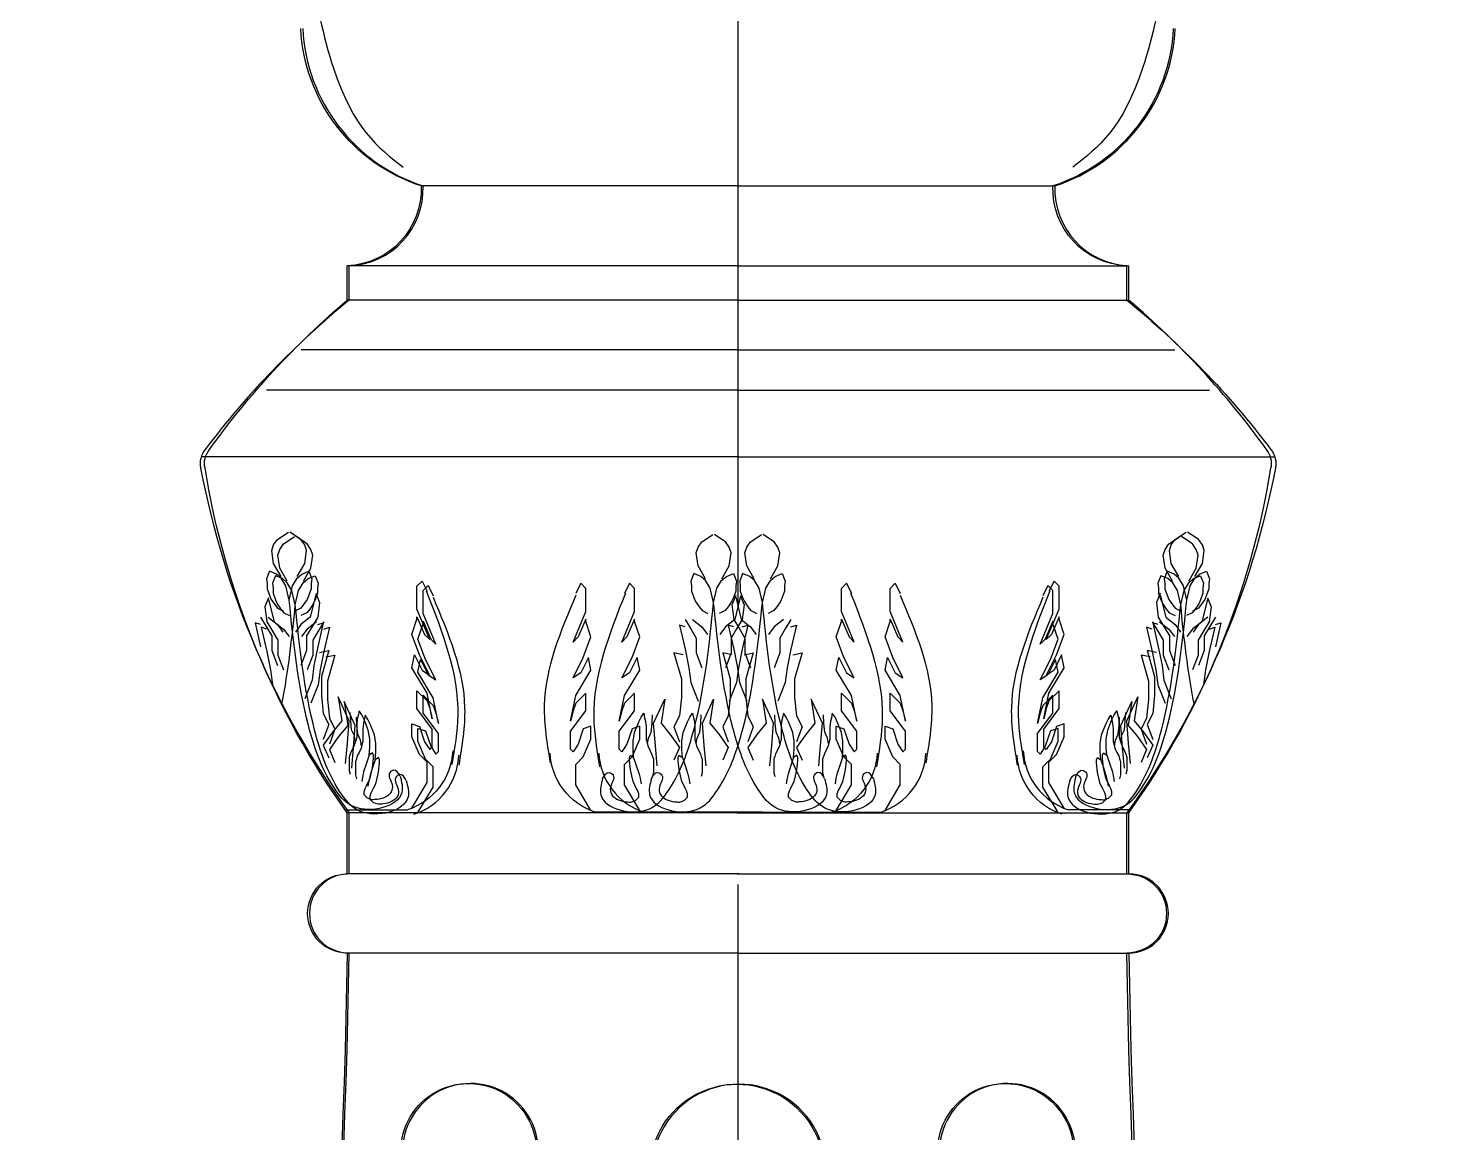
# Model space of a CAD drawing. Header units: metres. Extents: x 563124 to 573994, y 2062953 to 2068466.
# Drawn here: x 572622.43 to 572628.86, y 2065798.67 to 2065803.68 of the extents above; entities that cross this region are included whole.
import ezdxf

# ---------------------------------------------------------------- set-up
doc = ezdxf.new("R2010")
doc.units = ezdxf.units.M
doc.linetypes.add('CENTERX2', pattern=[101.6, 63.5, -12.7, 12.7, -12.7])
for name, color, linetype in [('duong', 4, 'CONTINUOUS'), ('HIEU', 7, 'CONTINUOUS'), ('MCN', 7, 'CONTINUOUS')]:
    doc.layers.add(name, color=color, linetype=linetype)
doc.layers.add('Kichthuoc', color=86, linetype='CONTINUOUS', lineweight=25)

# ---------------------------------------------------------------- blocks, each defined once
blk = doc.blocks.new('cd')
at = {"layer": 'duong', "color": 8}
for p, q in [((0.0012, 5.7932), (-0.3967, 5.7932)), ((0.0012, 5.7932), (0.3992, 5.7932)), ((0.0012, 5.7932), (0.3992, 5.7932)), ((-0.4899, 5.6493), (-0.4899, 5.6926)), ((0.0012, 5.6926), (-0.4899, 5.6926)), ((0.0012, 5.6926), (0.4923, 5.6926)), ((0.4923, 5.6493), (0.4923, 5.6926)), ((0.0012, 5.6493), (-0.4899, 5.6493)), ((0.0012, 5.6493), (0.4923, 5.6493)), ((0.0012, 5.5867), (-0.5477, 5.5867)), ((0.0012, 5.5867), (0.5502, 5.5867)), ((0.0012, 5.5359), (-0.5916, 5.5359)), ((0.0012, 5.5359), (0.594, 5.5359)), ((0.0012, 5.4517), (-0.6765, 5.4517)), ((0.0012, 5.4517), (0.671, 5.4517)), ((-0.5726, 5.342), (-0.5656, 5.3467)), ((-0.5656, 5.3467), (-0.5586, 5.3513)), ((-0.5498, 5.3467), (-0.5568, 5.3513)), ((-0.5428, 5.342), (-0.5498, 5.3467)), ((0.0158, 5.3448), (0.0228, 5.3494)), ((0.0228, 5.3494), (0.0298, 5.3541)), ((0.0386, 5.3494), (0.0316, 5.3541)), ((0.0456, 5.3448), (0.0386, 5.3494)), ((0.5459, 5.3407), (0.5506, 5.3477)), ((0.5506, 5.3477), (0.5576, 5.3524)), ((0.5576, 5.3524), (0.5646, 5.357)), ((0.5733, 5.3524), (0.5663, 5.357)), ((0.5803, 5.3477), (0.5733, 5.3524)), ((0.585, 5.3407), (0.5803, 5.3477)), ((-0.5796, 5.328), (-0.5773, 5.335)), ((-0.5773, 5.335), (-0.5726, 5.342)), ((-0.5381, 5.335), (-0.5428, 5.342)), ((-0.5358, 5.328), (-0.5381, 5.335)), ((0.0088, 5.3308), (0.0111, 5.3378)), ((0.0111, 5.3144), (0.0088, 5.3308)), ((0.0111, 5.3378), (0.0158, 5.3448)), ((0.0503, 5.3378), (0.0456, 5.3448)), ((0.0526, 5.3308), (0.0503, 5.3378)), ((0.0503, 5.3144), (0.0526, 5.3308)), ((0.5435, 5.3337), (0.5459, 5.3407)), ((0.5459, 5.3173), (0.5435, 5.3337)), ((0.5874, 5.3337), (0.585, 5.3407)), ((0.585, 5.3173), (0.5874, 5.3337)), ((-0.5773, 5.3117), (-0.5796, 5.328)), ((-0.5679, 5.2953), (-0.5773, 5.3117)), ((-0.5475, 5.2953), (-0.5381, 5.3117)), ((-0.5381, 5.3117), (-0.5358, 5.328)), ((0.0205, 5.2981), (0.0111, 5.3144)), ((0.0409, 5.2981), (0.0503, 5.3144)), ((0.5552, 5.301), (0.5459, 5.3173)), ((0.5757, 5.301), (0.585, 5.3173)), ((-0.5826, 5.302), (-0.5863, 5.2924)), ((-0.5863, 5.2924), (-0.5856, 5.2865)), ((-0.5738, 5.2983), (-0.5826, 5.302)), ((-0.5678, 5.293), (-0.5738, 5.2983)), ((-0.5619, 5.2834), (-0.5678, 5.293)), ((-0.5535, 5.2834), (-0.5476, 5.293)), ((-0.5476, 5.293), (-0.5417, 5.2983)), ((-0.5476, 5.293), (-0.5417, 5.2983)), ((-0.5417, 5.2983), (-0.5328, 5.302)), ((-0.5417, 5.2983), (-0.5328, 5.302)), ((-0.5328, 5.302), (-0.5291, 5.2924)), ((-0.5328, 5.302), (-0.5291, 5.2924)), ((-0.5291, 5.2924), (-0.5298, 5.2865)), ((-0.5291, 5.2924), (-0.5298, 5.2865)), ((-0.1367, 5.2924), (-0.1431, 5.2796)), ((-0.1302, 5.286), (-0.1367, 5.2924)), ((0.0058, 5.3048), (0.0021, 5.2952)), ((0.0021, 5.2952), (0.0028, 5.2893)), ((0.0147, 5.3011), (0.0058, 5.3048)), ((0.0206, 5.2958), (0.0147, 5.3011)), ((0.0265, 5.2862), (0.0206, 5.2958)), ((0.0349, 5.2862), (0.0408, 5.2958)), ((0.0408, 5.2958), (0.0468, 5.3011)), ((0.0408, 5.2958), (0.0468, 5.3011)), ((0.0468, 5.3011), (0.0556, 5.3048)), ((0.0468, 5.3011), (0.0556, 5.3048)), ((0.0556, 5.3048), (0.0593, 5.2952)), ((0.0556, 5.3048), (0.0593, 5.2952)), ((0.0593, 5.2952), (0.0586, 5.2893)), ((0.0593, 5.2952), (0.0586, 5.2893)), ((0.1917, 5.286), (0.1981, 5.2924)), ((0.1981, 5.2924), (0.2045, 5.2796)), ((0.3981, 5.2953), (0.3916, 5.2825)), ((0.4045, 5.2889), (0.3981, 5.2953)), ((0.5405, 5.3077), (0.5368, 5.2981)), ((0.5368, 5.2981), (0.5376, 5.2922)), ((0.5494, 5.304), (0.5405, 5.3077)), ((0.5553, 5.2987), (0.5494, 5.304)), ((0.5612, 5.2891), (0.5553, 5.2987)), ((0.5697, 5.2891), (0.5756, 5.2987)), ((0.5756, 5.2987), (0.5815, 5.304)), ((0.5756, 5.2987), (0.5815, 5.304)), ((0.5815, 5.304), (0.5904, 5.3077)), ((0.5815, 5.304), (0.5904, 5.3077)), ((0.5904, 5.3077), (0.5941, 5.2981)), ((0.5904, 5.3077), (0.5941, 5.2981)), ((0.5941, 5.2981), (0.5933, 5.2922)), ((0.5941, 5.2981), (0.5933, 5.2922)), ((-0.5856, 5.2865), (-0.5856, 5.2798)), ((-0.5856, 5.2798), (-0.5826, 5.2717)), ((-0.5577, 5.2653), (-0.5619, 5.2834)), ((-0.5577, 5.2653), (-0.5619, 5.2834)), ((-0.5577, 5.2653), (-0.5535, 5.2834)), ((-0.5577, 5.2653), (-0.5535, 5.2834)), ((-0.5298, 5.2798), (-0.5328, 5.2717)), ((-0.5298, 5.2865), (-0.5298, 5.2798)), ((-0.3968, 5.2832), (-0.3903, 5.2897)), ((-0.3968, 5.2543), (-0.3968, 5.2832)), ((-0.3903, 5.2897), (-0.3839, 5.2768)), ((-0.1302, 5.257), (-0.1302, 5.286)), ((-0.0029, 5.2771), (-0.0076, 5.2654)), ((-0.0029, 5.2748), (0.0041, 5.2467)), ((0.0028, 5.2893), (0.0028, 5.2826)), ((0.0028, 5.2826), (0.0058, 5.2745)), ((0.0058, 5.2745), (0.008, 5.2693)), ((0.0307, 5.2681), (0.0265, 5.2862)), ((0.0307, 5.2681), (0.0265, 5.2862)), ((0.0307, 5.2681), (0.0349, 5.2862)), ((0.0307, 5.2681), (0.0349, 5.2862)), ((0.0556, 5.2745), (0.0534, 5.2693)), ((0.0586, 5.2826), (0.0556, 5.2745)), ((0.0586, 5.2893), (0.0586, 5.2826)), ((0.1917, 5.257), (0.1917, 5.286)), ((0.4045, 5.26), (0.4045, 5.2889)), ((0.5319, 5.28), (0.5272, 5.2683)), ((0.5319, 5.2777), (0.5389, 5.2497)), ((0.5376, 5.2922), (0.5376, 5.2855)), ((0.5376, 5.2855), (0.5405, 5.2774)), ((0.5405, 5.2774), (0.5427, 5.2722)), ((0.5654, 5.271), (0.5612, 5.2891)), ((0.5654, 5.271), (0.5612, 5.2891)), ((0.5654, 5.271), (0.5697, 5.2891)), ((0.5654, 5.271), (0.5697, 5.2891)), ((0.5904, 5.2774), (0.5882, 5.2722)), ((0.5933, 5.2855), (0.5904, 5.2774)), ((0.5933, 5.2922), (0.5933, 5.2855)), ((-0.5913, 5.2743), (-0.596, 5.2626)), ((-0.596, 5.2626), (-0.5936, 5.244)), ((-0.5913, 5.272), (-0.5843, 5.244)), ((-0.5826, 5.2717), (-0.5804, 5.2665)), ((-0.5804, 5.2665), (-0.576, 5.2599)), ((-0.576, 5.2599), (-0.5723, 5.2554)), ((-0.5394, 5.2599), (-0.5431, 5.2554)), ((-0.535, 5.2665), (-0.5394, 5.2599)), ((-0.5328, 5.2717), (-0.535, 5.2665)), ((-0.1463, 5.2184), (-0.1302, 5.257)), ((-0.0076, 5.2654), (-0.0052, 5.2467)), ((0.008, 5.2693), (0.0124, 5.2626)), ((0.0124, 5.2626), (0.0162, 5.2582)), ((0.0162, 5.2582), (0.0236, 5.2545)), ((0.0453, 5.2582), (0.0379, 5.2545)), ((0.049, 5.2626), (0.0453, 5.2582)), ((0.0534, 5.2693), (0.049, 5.2626)), ((0.2078, 5.2184), (0.1917, 5.257)), ((0.3884, 5.2214), (0.4045, 5.26)), ((0.5272, 5.2683), (0.5295, 5.2497)), ((0.5427, 5.2722), (0.5472, 5.2656)), ((0.5472, 5.2656), (0.5509, 5.2611)), ((0.5509, 5.2611), (0.5583, 5.2574)), ((0.58, 5.2611), (0.5726, 5.2574)), ((0.5837, 5.2656), (0.58, 5.2611)), ((0.5882, 5.2722), (0.5837, 5.2656)), ((-0.5936, 5.244), (-0.5866, 5.2323)), ((-0.5843, 5.244), (-0.5726, 5.2346)), ((-0.5723, 5.2554), (-0.5649, 5.2517)), ((-0.5431, 5.2554), (-0.5506, 5.2517)), ((-0.5311, 5.244), (-0.5428, 5.2346)), ((-0.5218, 5.244), (-0.5288, 5.2323)), ((-0.4032, 5.2221), (-0.3968, 5.2414)), ((-0.3807, 5.2157), (-0.3968, 5.2543)), ((-0.3968, 5.2446), (-0.3871, 5.2221)), ((-0.3968, 5.2414), (-0.3968, 5.2446)), ((-0.1302, 5.2474), (-0.1399, 5.2249)), ((-0.1302, 5.2442), (-0.1302, 5.2474)), ((-0.1238, 5.2249), (-0.1302, 5.2442)), ((-0.0052, 5.2374), (-0.0122, 5.2397)), ((-0.0122, 5.2397), (-0.0052, 5.2094)), ((-0.0052, 5.2467), (0.0018, 5.2351)), ((0.0041, 5.2467), (0.0158, 5.2374)), ((0.0573, 5.2467), (0.0456, 5.2374)), ((0.0666, 5.2467), (0.0596, 5.2351)), ((0.0737, 5.2397), (0.0666, 5.2094)), ((0.0666, 5.2374), (0.0737, 5.2397)), ((0.1852, 5.2249), (0.1917, 5.2442)), ((0.1917, 5.2474), (0.2013, 5.2249)), ((0.1917, 5.2442), (0.1917, 5.2474)), ((0.4045, 5.2503), (0.3948, 5.2278)), ((0.4045, 5.2471), (0.4045, 5.2503)), ((0.4109, 5.2278), (0.4045, 5.2471)), ((0.5295, 5.2403), (0.5225, 5.2427)), ((0.5225, 5.2427), (0.5295, 5.2123)), ((0.5295, 5.2497), (0.5365, 5.238)), ((0.5389, 5.2497), (0.5506, 5.2403)), ((0.5506, 5.2403), (0.5576, 5.231)), ((0.5803, 5.2403), (0.5733, 5.231)), ((0.592, 5.2497), (0.5803, 5.2403)), ((0.6014, 5.2497), (0.5944, 5.238)), ((0.6084, 5.2427), (0.6014, 5.2123)), ((0.6014, 5.2403), (0.6084, 5.2427)), ((-0.5936, 5.2346), (-0.6007, 5.237)), ((-0.6007, 5.237), (-0.5936, 5.2066)), ((-0.5866, 5.2323), (-0.5796, 5.2206)), ((-0.5726, 5.2346), (-0.5656, 5.2253)), ((-0.5428, 5.2346), (-0.5498, 5.2253)), ((-0.5288, 5.2323), (-0.5358, 5.2206)), ((-0.5148, 5.237), (-0.5218, 5.2066)), ((-0.5218, 5.2346), (-0.5148, 5.237)), ((-0.3935, 5.1964), (-0.4032, 5.2221)), ((-0.3871, 5.2221), (-0.3807, 5.2157)), ((-0.1399, 5.2249), (-0.1463, 5.2184)), ((-0.1335, 5.1991), (-0.1238, 5.2249)), ((0.0018, 5.2351), (0.0088, 5.2234)), ((0.0088, 5.2234), (0.0088, 5.2047)), ((0.0158, 5.2374), (0.0228, 5.2281)), ((0.0456, 5.2374), (0.0386, 5.2281)), ((0.0596, 5.2351), (0.0526, 5.2234)), ((0.0526, 5.2234), (0.0526, 5.2047)), ((0.1949, 5.1991), (0.1852, 5.2249)), ((0.2013, 5.2249), (0.2078, 5.2184)), ((0.3948, 5.2278), (0.3884, 5.2214)), ((0.4013, 5.2021), (0.4109, 5.2278)), ((0.5365, 5.238), (0.5435, 5.2263)), ((0.5435, 5.2263), (0.5435, 5.2076)), ((0.5944, 5.238), (0.5874, 5.2263)), ((0.5874, 5.2263), (0.5874, 5.2076)), ((-0.5936, 5.2066), (-0.589, 5.1833)), ((-0.5796, 5.2206), (-0.5796, 5.202)), ((-0.5358, 5.2206), (-0.5358, 5.202)), ((-0.5218, 5.2066), (-0.5265, 5.1833)), ((-0.0076, 5.2024), (-0.0192, 5.2047)), ((-0.0192, 5.2047), (-0.0099, 5.1721)), ((-0.0052, 5.2094), (-0.0005, 5.1861)), ((0.0088, 5.2047), (0.0158, 5.1861)), ((0.0526, 5.2047), (0.0456, 5.1861)), ((0.0666, 5.2094), (0.062, 5.1861)), ((0.069, 5.2024), (0.0807, 5.2047)), ((0.0807, 5.2047), (0.0713, 5.1721)), ((0.5272, 5.2053), (0.5155, 5.2076)), ((0.5155, 5.2076), (0.5248, 5.175)), ((0.5295, 5.2123), (0.5342, 5.189)), ((0.5435, 5.2076), (0.5506, 5.189)), ((0.5874, 5.2076), (0.5803, 5.189)), ((-0.5796, 5.202), (-0.5726, 5.1833)), ((-0.5358, 5.202), (-0.5428, 5.1833)), ((-0.5194, 5.1996), (-0.5078, 5.202)), ((-0.5078, 5.202), (-0.5171, 5.1693)), ((-0.4032, 5.1803), (-0.4, 5.1964)), ((-0.4, 5.1964), (-0.3903, 5.1771)), ((-0.3807, 5.1706), (-0.3935, 5.1964)), ((-0.1463, 5.1734), (-0.1335, 5.1991)), ((-0.127, 5.1991), (-0.1367, 5.1798)), ((-0.1238, 5.1831), (-0.127, 5.1991)), ((-0.0005, 5.1861), (0.0018, 5.1674)), ((0.062, 5.1861), (0.0596, 5.1674)), ((0.1852, 5.1831), (0.1884, 5.1991)), ((0.1884, 5.1991), (0.1981, 5.1798)), ((0.2078, 5.1734), (0.1949, 5.1991)), ((0.3884, 5.1763), (0.4013, 5.2021)), ((0.3916, 5.1538), (0.4109, 5.186)), ((0.4077, 5.2021), (0.3981, 5.1828)), ((0.4109, 5.186), (0.4077, 5.2021)), ((0.5342, 5.189), (0.5365, 5.1703)), ((-0.589, 5.1833), (-0.5866, 5.1646)), ((-0.5265, 5.1833), (-0.5288, 5.1646)), ((-0.5171, 5.1693), (-0.5171, 5.1459)), ((-0.3839, 5.1481), (-0.4032, 5.1803)), ((-0.3903, 5.1771), (-0.3807, 5.1706)), ((-0.1367, 5.1798), (-0.1463, 5.1734)), ((-0.1431, 5.1509), (-0.1238, 5.1831)), ((-0.0099, 5.1721), (-0.0099, 5.1487)), ((0.0018, 5.1674), (0.0111, 5.144)), ((0.0596, 5.1674), (0.0503, 5.144)), ((0.0713, 5.1721), (0.0713, 5.1487)), ((0.2045, 5.1509), (0.1852, 5.1831)), ((0.1981, 5.1798), (0.2078, 5.1734)), ((0.3981, 5.1828), (0.3884, 5.1763)), ((0.5248, 5.175), (0.5248, 5.1516)), ((0.5365, 5.1703), (0.5459, 5.147)), ((-0.5288, 5.1646), (-0.5381, 5.1413)), ((-0.3968, 5.1513), (-0.3839, 5.1385)), ((-0.3968, 5.1288), (-0.3968, 5.1513)), ((-0.1496, 5.1187), (-0.1431, 5.1509)), ((-0.1302, 5.1541), (-0.1431, 5.1412)), ((-0.1302, 5.1316), (-0.1302, 5.1541)), ((0.1917, 5.1541), (0.2045, 5.1412)), ((0.1917, 5.1316), (0.1917, 5.1541)), ((0.211, 5.1187), (0.2045, 5.1509)), ((0.3852, 5.1216), (0.3916, 5.1538)), ((0.4045, 5.157), (0.3916, 5.1441)), ((0.4045, 5.1345), (0.4045, 5.157)), ((0.4898, 5.1189), (0.5038, 5.1493)), ((0.5038, 5.1493), (0.4991, 5.1189)), ((0.5248, 5.1516), (0.5225, 5.1283)), ((-0.5171, 5.1459), (-0.5148, 5.1226)), ((-0.4961, 5.1436), (-0.4914, 5.1133)), ((-0.4821, 5.1133), (-0.4961, 5.1436)), ((-0.3774, 5.1159), (-0.3839, 5.1481)), ((-0.3839, 5.1385), (-0.3807, 5.1288)), ((-0.1496, 5.1059), (-0.1302, 5.1316)), ((-0.1463, 5.1316), (-0.1496, 5.1187)), ((-0.1431, 5.1412), (-0.1463, 5.1316)), ((-0.0449, 5.116), (-0.0309, 5.1464)), ((-0.0309, 5.1464), (-0.0356, 5.116)), ((-0.0099, 5.1487), (-0.0122, 5.1254)), ((0.0713, 5.1487), (0.0737, 5.1254)), ((0.0923, 5.1464), (0.097, 5.116)), ((0.1064, 5.116), (0.0923, 5.1464)), ((0.211, 5.1059), (0.1917, 5.1316)), ((0.2045, 5.1412), (0.2078, 5.1316)), ((0.2078, 5.1316), (0.211, 5.1187)), ((0.3852, 5.1088), (0.4045, 5.1345)), ((0.3884, 5.1345), (0.3852, 5.1216)), ((0.3916, 5.1441), (0.3884, 5.1345)), ((0.4739, 5.1265), (0.4774, 5.1318)), ((0.4774, 5.1318), (0.4786, 5.1259)), ((-0.5148, 5.1226), (-0.5078, 5.1086)), ((-0.4802, 5.1132), (-0.4808, 5.1237)), ((-0.4802, 5.1132), (-0.4808, 5.1237)), ((-0.472, 5.1156), (-0.4726, 5.1092)), ((-0.472, 5.1156), (-0.4726, 5.1092)), ((-0.4709, 5.1202), (-0.472, 5.1156)), ((-0.4709, 5.1202), (-0.472, 5.1156)), ((-0.4697, 5.1261), (-0.4709, 5.1202)), ((-0.4697, 5.1261), (-0.4709, 5.1202)), ((-0.4662, 5.1208), (-0.4697, 5.1261)), ((-0.4662, 5.1208), (-0.4697, 5.1261)), ((-0.4633, 5.115), (-0.4662, 5.1208)), ((-0.4633, 5.115), (-0.4662, 5.1208)), ((-0.458, 5.1016), (-0.4633, 5.115)), ((-0.458, 5.1016), (-0.4633, 5.115)), ((-0.3774, 5.1031), (-0.3968, 5.1288)), ((-0.3807, 5.1288), (-0.3774, 5.1159)), ((-0.069, 5.1044), (-0.0637, 5.1178)), ((-0.0637, 5.1178), (-0.0608, 5.1236)), ((-0.0608, 5.1236), (-0.0573, 5.1288)), ((-0.0573, 5.1288), (-0.0561, 5.123)), ((-0.0561, 5.123), (-0.055, 5.1184)), ((-0.055, 5.1184), (-0.0544, 5.1119)), ((-0.048, 5.1049), (-0.0468, 5.116)), ((-0.0468, 5.116), (-0.0462, 5.1265)), ((-0.0426, 5.088), (-0.0449, 5.116)), ((-0.0356, 5.116), (-0.0239, 5.102)), ((-0.0122, 5.1254), (-0.0192, 5.1114)), ((0.0737, 5.1254), (0.0807, 5.1114)), ((0.097, 5.116), (0.0853, 5.102)), ((0.104, 5.088), (0.1064, 5.116)), ((0.1082, 5.116), (0.1076, 5.1265)), ((0.1082, 5.116), (0.1076, 5.1265)), ((0.1094, 5.1049), (0.1082, 5.116)), ((0.1094, 5.1049), (0.1082, 5.116)), ((0.1164, 5.1184), (0.1158, 5.1119)), ((0.1164, 5.1184), (0.1158, 5.1119)), ((0.1176, 5.123), (0.1164, 5.1184)), ((0.1176, 5.123), (0.1164, 5.1184)), ((0.1187, 5.1288), (0.1176, 5.123)), ((0.1187, 5.1288), (0.1176, 5.123)), ((0.1222, 5.1236), (0.1187, 5.1288)), ((0.1222, 5.1236), (0.1187, 5.1288)), ((0.1251, 5.1178), (0.1222, 5.1236)), ((0.1251, 5.1178), (0.1222, 5.1236)), ((0.1304, 5.1044), (0.1251, 5.1178)), ((0.1304, 5.1044), (0.1251, 5.1178)), ((0.4109, 5.1152), (0.4013, 5.112)), ((0.4109, 5.0991), (0.4109, 5.1152)), ((0.4658, 5.1073), (0.471, 5.1207)), ((0.471, 5.1207), (0.4739, 5.1265)), ((0.4786, 5.1259), (0.4798, 5.1213)), ((0.4798, 5.1213), (0.4803, 5.1149)), ((0.4803, 5.1149), (0.4803, 5.1067)), ((0.4868, 5.1079), (0.4879, 5.1189)), ((0.4879, 5.1189), (0.4885, 5.1294)), ((0.4921, 5.0909), (0.4898, 5.1189)), ((0.4991, 5.1189), (0.5108, 5.1049)), ((0.5225, 5.1283), (0.5155, 5.1143)), ((0.5155, 5.1143), (0.5225, 5.0956)), ((-0.5078, 5.1086), (-0.5148, 5.0899)), ((-0.5031, 5.0993), (-0.5148, 5.0829)), ((-0.4914, 5.1133), (-0.5031, 5.0993)), ((-0.4844, 5.0853), (-0.4821, 5.1133)), ((-0.479, 5.1022), (-0.4802, 5.1132)), ((-0.479, 5.1022), (-0.4802, 5.1132)), ((-0.4755, 5.0946), (-0.479, 5.1022)), ((-0.4755, 5.0946), (-0.479, 5.1022)), ((-0.4726, 5.1092), (-0.4726, 5.101)), ((-0.4726, 5.1092), (-0.4726, 5.101)), ((-0.4726, 5.101), (-0.4726, 5.0929)), ((-0.4726, 5.101), (-0.4726, 5.0929)), ((-0.4563, 5.0905), (-0.458, 5.1016)), ((-0.4563, 5.0905), (-0.458, 5.1016)), ((-0.4032, 5.1095), (-0.3935, 5.1063)), ((-0.4032, 5.0934), (-0.4032, 5.1095)), ((-0.3935, 5.1063), (-0.3871, 5.087)), ((-0.3774, 5.0806), (-0.3774, 5.1031)), ((-0.1496, 5.0833), (-0.1496, 5.1059)), ((-0.1335, 5.1091), (-0.1399, 5.0898)), ((-0.1238, 5.1123), (-0.1335, 5.1091)), ((-0.1335, 5.0737), (-0.1238, 5.0962)), ((-0.1238, 5.0962), (-0.1238, 5.1123)), ((-0.0707, 5.0933), (-0.069, 5.1044)), ((-0.0544, 5.1119), (-0.0544, 5.1038)), ((-0.0544, 5.1038), (-0.0544, 5.0956)), ((-0.0526, 5.0904), (-0.0515, 5.0974)), ((-0.0515, 5.0974), (-0.048, 5.1049)), ((-0.0239, 5.102), (-0.0122, 5.0857)), ((-0.0192, 5.1114), (-0.0122, 5.0927)), ((0.0807, 5.1114), (0.0737, 5.0927)), ((0.0853, 5.102), (0.0737, 5.0857)), ((0.1129, 5.0974), (0.1094, 5.1049)), ((0.1129, 5.0974), (0.1094, 5.1049)), ((0.1141, 5.0904), (0.1129, 5.0974)), ((0.1141, 5.0904), (0.1129, 5.0974)), ((0.1158, 5.1119), (0.1158, 5.1038)), ((0.1158, 5.1119), (0.1158, 5.1038)), ((0.1158, 5.1038), (0.1158, 5.0956)), ((0.1158, 5.1038), (0.1158, 5.0956)), ((0.1321, 5.0933), (0.1304, 5.1044)), ((0.1321, 5.0933), (0.1304, 5.1044)), ((0.1852, 5.1123), (0.1949, 5.1091)), ((0.1852, 5.0962), (0.1852, 5.1123)), ((0.1949, 5.0737), (0.1852, 5.0962)), ((0.1949, 5.1091), (0.2013, 5.0898)), ((0.211, 5.0833), (0.211, 5.1059)), ((0.3852, 5.0862), (0.3852, 5.1088)), ((0.4013, 5.112), (0.3948, 5.0927)), ((0.4013, 5.0766), (0.4109, 5.0991)), ((0.464, 5.0962), (0.4658, 5.1073)), ((0.464, 5.0857), (0.464, 5.0962)), ((0.4803, 5.1067), (0.4803, 5.0985)), ((0.4803, 5.0985), (0.4815, 5.0945)), ((0.4821, 5.0933), (0.4833, 5.1003)), ((0.4833, 5.1003), (0.4868, 5.1079)), ((0.5108, 5.1049), (0.5225, 5.0886)), ((-0.5148, 5.0829), (-0.5078, 5.0666)), ((-0.4867, 5.0596), (-0.4844, 5.0853)), ((-0.4773, 5.0794), (-0.4796, 5.0748)), ((-0.4773, 5.0794), (-0.4796, 5.0748)), ((-0.4749, 5.0847), (-0.4773, 5.0794)), ((-0.4749, 5.0847), (-0.4773, 5.0794)), ((-0.4744, 5.0876), (-0.4755, 5.0946)), ((-0.4744, 5.0876), (-0.4755, 5.0946)), ((-0.4738, 5.0888), (-0.4749, 5.0847)), ((-0.4738, 5.0888), (-0.4749, 5.0847)), ((-0.4726, 5.0929), (-0.4738, 5.0888)), ((-0.4726, 5.0929), (-0.4738, 5.0888)), ((-0.4569, 5.0701), (-0.4563, 5.08)), ((-0.4569, 5.0701), (-0.4563, 5.08)), ((-0.4563, 5.08), (-0.4563, 5.0905)), ((-0.4563, 5.08), (-0.4563, 5.0905)), ((-0.3935, 5.0709), (-0.4032, 5.0934)), ((-0.3871, 5.087), (-0.3807, 5.0773)), ((-0.3807, 5.0773), (-0.3774, 5.0806)), ((-0.1463, 5.0801), (-0.1496, 5.0833)), ((-0.1399, 5.0898), (-0.1463, 5.0801)), ((-0.0707, 5.0828), (-0.0707, 5.0933)), ((-0.0701, 5.0729), (-0.0707, 5.0828)), ((-0.0544, 5.0956), (-0.0532, 5.0915)), ((-0.0532, 5.0915), (-0.0521, 5.0875)), ((-0.0521, 5.0875), (-0.0497, 5.0822)), ((-0.0497, 5.0822), (-0.0474, 5.0776)), ((-0.0403, 5.0624), (-0.0426, 5.088)), ((-0.0122, 5.0857), (-0.0192, 5.0694)), ((0.0737, 5.0857), (0.0807, 5.0694)), ((0.1017, 5.0624), (0.104, 5.088)), ((0.1111, 5.0822), (0.1088, 5.0776)), ((0.1111, 5.0822), (0.1088, 5.0776)), ((0.1135, 5.0875), (0.1111, 5.0822)), ((0.1135, 5.0875), (0.1111, 5.0822)), ((0.1146, 5.0915), (0.1135, 5.0875)), ((0.1146, 5.0915), (0.1135, 5.0875)), ((0.1158, 5.0956), (0.1146, 5.0915)), ((0.1158, 5.0956), (0.1146, 5.0915)), ((0.1316, 5.0729), (0.1321, 5.0828)), ((0.1316, 5.0729), (0.1321, 5.0828)), ((0.1321, 5.0828), (0.1321, 5.0933)), ((0.1321, 5.0828), (0.1321, 5.0933)), ((0.2013, 5.0898), (0.2078, 5.0801)), ((0.2078, 5.0801), (0.211, 5.0833)), ((0.3884, 5.083), (0.3852, 5.0862)), ((0.3948, 5.0927), (0.3884, 5.083)), ((0.4593, 5.0758), (0.4605, 5.0787)), ((0.4605, 5.0787), (0.4646, 5.0758)), ((0.4646, 5.0758), (0.464, 5.0857)), ((0.4815, 5.0945), (0.4827, 5.0904)), ((0.4827, 5.0904), (0.485, 5.0851)), ((0.485, 5.0851), (0.4873, 5.0805)), ((0.4873, 5.0805), (0.4885, 5.077)), ((0.4945, 5.0653), (0.4921, 5.0909)), ((0.5225, 5.0886), (0.5155, 5.0723)), ((-0.4808, 5.0713), (-0.4819, 5.0678)), ((-0.4808, 5.0713), (-0.4819, 5.0678)), ((-0.4819, 5.0678), (-0.4819, 5.0608)), ((-0.4819, 5.0678), (-0.4819, 5.0608)), ((-0.4819, 5.0608), (-0.4819, 5.0591)), ((-0.4819, 5.0608), (-0.4819, 5.0591)), ((-0.4796, 5.0748), (-0.4808, 5.0713)), ((-0.4796, 5.0748), (-0.4808, 5.0713)), ((-0.4604, 5.0602), (-0.4639, 5.0491)), ((-0.4604, 5.0602), (-0.4639, 5.0491)), ((-0.4569, 5.0701), (-0.4604, 5.0602)), ((-0.4569, 5.0701), (-0.4604, 5.0602)), ((-0.4528, 5.073), (-0.4569, 5.0701)), ((-0.4528, 5.073), (-0.4569, 5.0701)), ((-0.4516, 5.0701), (-0.4528, 5.073)), ((-0.4516, 5.0701), (-0.4528, 5.073)), ((-0.4528, 5.0544), (-0.4516, 5.066)), ((-0.4528, 5.0544), (-0.4516, 5.066)), ((-0.4516, 5.066), (-0.4516, 5.0701)), ((-0.4516, 5.066), (-0.4516, 5.0701)), ((-0.3839, 5.0613), (-0.3935, 5.0709)), ((-0.3839, 5.0484), (-0.3839, 5.0613)), ((-0.1431, 5.064), (-0.1335, 5.0737)), ((-0.1431, 5.0512), (-0.1431, 5.064)), ((-0.0754, 5.0729), (-0.0742, 5.0758)), ((-0.0754, 5.0688), (-0.0754, 5.0729)), ((-0.0742, 5.0572), (-0.0754, 5.0688)), ((-0.0742, 5.0758), (-0.0701, 5.0729)), ((-0.0701, 5.0729), (-0.0666, 5.063)), ((-0.0666, 5.063), (-0.0631, 5.0519)), ((-0.0474, 5.0776), (-0.0462, 5.0741)), ((-0.0462, 5.0741), (-0.0451, 5.0706)), ((-0.0451, 5.0706), (-0.0451, 5.0636)), ((-0.0451, 5.0636), (-0.0451, 5.0618)), ((-0.0451, 5.0618), (-0.0451, 5.056)), ((0.1076, 5.0741), (0.1065, 5.0706)), ((0.1076, 5.0741), (0.1065, 5.0706)), ((0.1065, 5.0706), (0.1065, 5.0636)), ((0.1065, 5.0706), (0.1065, 5.0636)), ((0.1065, 5.0636), (0.1065, 5.0618)), ((0.1065, 5.0636), (0.1065, 5.0618)), ((0.1065, 5.0618), (0.1065, 5.056)), ((0.1065, 5.0618), (0.1065, 5.056)), ((0.1088, 5.0776), (0.1076, 5.0741)), ((0.1088, 5.0776), (0.1076, 5.0741)), ((0.1281, 5.063), (0.1246, 5.0519)), ((0.1281, 5.063), (0.1246, 5.0519)), ((0.1316, 5.0729), (0.1281, 5.063)), ((0.1316, 5.0729), (0.1281, 5.063)), ((0.1356, 5.0758), (0.1316, 5.0729)), ((0.1356, 5.0758), (0.1316, 5.0729)), ((0.1368, 5.0729), (0.1356, 5.0758)), ((0.1368, 5.0729), (0.1356, 5.0758)), ((0.1356, 5.0572), (0.1368, 5.0688)), ((0.1356, 5.0572), (0.1368, 5.0688)), ((0.1368, 5.0688), (0.1368, 5.0729)), ((0.1368, 5.0688), (0.1368, 5.0729)), ((0.2045, 5.064), (0.1949, 5.0737)), ((0.2045, 5.0512), (0.2045, 5.064)), ((0.3916, 5.0669), (0.4013, 5.0766)), ((0.3916, 5.0541), (0.3916, 5.0669)), ((0.4593, 5.0717), (0.4593, 5.0758)), ((0.4605, 5.0601), (0.4593, 5.0717)), ((0.4623, 5.0525), (0.4605, 5.0601)), ((0.4646, 5.0758), (0.4681, 5.0659)), ((0.4681, 5.0659), (0.4716, 5.0548)), ((0.4885, 5.077), (0.4897, 5.0735)), ((0.4897, 5.0735), (0.4897, 5.0665)), ((0.4897, 5.0665), (0.4897, 5.0647)), ((0.4897, 5.0647), (0.4897, 5.0589)), ((-0.4819, 5.0591), (-0.4819, 5.0532)), ((-0.4819, 5.0591), (-0.4819, 5.0532)), ((-0.4819, 5.0532), (-0.4819, 5.0509)), ((-0.4819, 5.0532), (-0.4819, 5.0509)), ((-0.4819, 5.0509), (-0.4808, 5.0462)), ((-0.4819, 5.0509), (-0.4808, 5.0462)), ((-0.465, 5.0439), (-0.4662, 5.0369)), ((-0.4639, 5.0491), (-0.465, 5.0439)), ((-0.4639, 5.0491), (-0.465, 5.0439)), ((-0.4563, 5.0398), (-0.4545, 5.0468)), ((-0.4545, 5.0468), (-0.4528, 5.0544)), ((-0.4545, 5.0468), (-0.4528, 5.0544)), ((-0.3839, 5.0355), (-0.3839, 5.0484)), ((-0.1431, 5.0383), (-0.1431, 5.0512)), ((-0.0725, 5.0496), (-0.0742, 5.0572)), ((-0.0707, 5.0426), (-0.0725, 5.0496)), ((-0.0684, 5.0379), (-0.0707, 5.0426)), ((-0.0631, 5.0519), (-0.062, 5.0467)), ((-0.062, 5.0467), (-0.0608, 5.0397)), ((-0.0451, 5.0537), (-0.0462, 5.049)), ((-0.0451, 5.056), (-0.0451, 5.0537)), ((0.1065, 5.056), (0.1065, 5.0537)), ((0.1065, 5.056), (0.1065, 5.0537)), ((0.1065, 5.0537), (0.1076, 5.049)), ((0.1065, 5.0537), (0.1076, 5.049)), ((0.1234, 5.0467), (0.1222, 5.0397)), ((0.1246, 5.0519), (0.1234, 5.0467)), ((0.1246, 5.0519), (0.1234, 5.0467)), ((0.1298, 5.0379), (0.1321, 5.0426)), ((0.1321, 5.0426), (0.1339, 5.0496)), ((0.1339, 5.0496), (0.1356, 5.0572)), ((0.1339, 5.0496), (0.1356, 5.0572)), ((0.2045, 5.0383), (0.2045, 5.0512)), ((0.3916, 5.0412), (0.3916, 5.0541)), ((0.464, 5.0455), (0.4623, 5.0525)), ((0.4663, 5.0408), (0.464, 5.0455)), ((0.4716, 5.0548), (0.4728, 5.0496)), ((0.4728, 5.0496), (0.4739, 5.0426)), ((0.4897, 5.0566), (0.4885, 5.0519)), ((0.4897, 5.0589), (0.4897, 5.0566)), ((-0.4633, 5.0241), (-0.4621, 5.0282)), ((-0.4621, 5.0282), (-0.4604, 5.0317)), ((-0.4604, 5.0317), (-0.4586, 5.0352)), ((-0.4586, 5.0352), (-0.4563, 5.0398)), ((-0.4032, 5.0034), (-0.3839, 5.0355)), ((-0.1238, 5.0061), (-0.1431, 5.0383)), ((-0.0666, 5.0344), (-0.0684, 5.0379)), ((-0.0649, 5.0309), (-0.0666, 5.0344)), ((-0.0637, 5.0269), (-0.0649, 5.0309)), ((-0.0637, 5.0228), (-0.0637, 5.0269)), ((0.1251, 5.0269), (0.1263, 5.0309)), ((0.1251, 5.0228), (0.1251, 5.0269)), ((0.1263, 5.0309), (0.1281, 5.0344)), ((0.1281, 5.0344), (0.1298, 5.0379)), ((0.1852, 5.0061), (0.2045, 5.0383)), ((0.4109, 5.009), (0.3916, 5.0412)), ((0.4681, 5.0373), (0.4663, 5.0408)), ((0.4669, 5.0216), (0.471, 5.0257)), ((0.4698, 5.0339), (0.4681, 5.0373)), ((0.471, 5.0298), (0.4698, 5.0339)), ((0.471, 5.0257), (0.471, 5.0298)), ((-0.4633, 5.02), (-0.4633, 5.0241)), ((-0.4592, 5.0159), (-0.4633, 5.02)), ((-0.4534, 5.014), (-0.4592, 5.0159)), ((-0.0736, 5.0167), (-0.0678, 5.0187)), ((-0.0678, 5.0187), (-0.0637, 5.0228)), ((0.1292, 5.0187), (0.1251, 5.0228)), ((0.135, 5.0167), (0.1292, 5.0187)), ((0.4952, 5.007), (0.4162, 5.007)), ((0.4612, 5.0197), (0.4669, 5.0216)), ((-0.4899, 4.9262), (-0.4899, 5.003)), ((0.0012, 5.003), (-0.4899, 5.003)), ((0.0307, 5.0041), (-0.1185, 5.0041)), ((0.0012, 5.003), (0.4923, 5.003)), ((0.0307, 5.0041), (0.1799, 5.0041)), ((0.0307, 5.0041), (0.1799, 5.0041)), ((0.4923, 4.9262), (0.4923, 5.003)), ((0.0012, 4.9262), (-0.4899, 4.9262)), ((0.0012, 4.9262), (0.4923, 4.9262)), ((0.0012, 4.8264), (-0.4899, 4.8264)), ((0.0012, 4.8264), (0.4923, 4.8264))]:
    blk.add_line(p, q, dxfattribs=at)
for centre, major_axis, start_param, end_param in [((-0.3287, 6.0023), (0.1555, 0.1555), 2.403949, 3.612381), ((0.3311, 6.0023), (-0.1555, 0.1555), 2.670805, 3.879236), ((-0.4938, 5.7896), (0.0687, 0.0687), 3.967542, 5.533985), ((0.4963, 5.7896), (-0.0687, 0.0687), 0.7492, 2.315643), ((0.2105, 4.7926), (-0.7825, 0.7825), -0.100126, 0.13671), ((-0.1954, 4.8413), (0.7503, 0.7503), 6.121614, 6.363481), ((-0.6506, 5.4437), (-0.0191, 0.0191), 0.086453, 1.019745), ((0.6451, 5.4437), (0.0191, 0.0191), 5.263441, 6.196732), ((0.3914, 5.64), (-0.7689, 0.7689), 0.972833, 1.411284), ((-0.3491, 5.6041), (-0.7312, 0.7312), 3.306662, 3.765064), ((-0.093, 5.0825), (0.0583, 0.0583), 2.403949, 3.612381), ((0.1544, 5.0825), (-0.0583, 0.0583), 2.670805, 3.879236), ((0.4417, 5.0854), (-0.0583, 0.0583), 0.833153, 2.041584), ((-0.434, 5.0797), (0.0583, 0.0583), 4.241601, 5.450033), ((-0.4899, 4.8763), (-0.0353, 0.0353), -0.785398, 2.356194), ((0.4923, 4.8763), (0.0353, 0.0353), 3.926991, 7.068583), ((-9.7074, 4.9636), (-6.5185, 6.5185), 3.630338, 3.912106), ((9.7099, 4.9636), (-6.5185, 6.5185), 0.800283, 1.082051), ((-0.337, 4.5765), (-0.0605, 0.0605), 3.926991, 7.215574), ((0.3394, 4.5765), (0.0605, 0.0605), 5.350797, 8.63938), ((0.0012, 4.5513), (0.0777, 0.0777), 5.427687, 8.709479), ((0.0012, 4.5513), (0.0777, 0.0777), 5.427687, 8.709479)]:
    blk.add_ellipse(centre, major_axis=major_axis, ratio=1, start_param=start_param, end_param=end_param, dxfattribs=at)
for points, knots in [([(-0.3842, 5.2748), (-0.3648, 5.2289), (-0.3358, 5.16), (-0.3478, 5.0875), (-0.3518, 5.0633)], [0, 0, 0, 0, 0.4649858, 0.6977355, 0.6977355, 0.6977355, 0.6977355]), ([(-0.1419, 5.2801), (-0.1623, 5.2283), (-0.1906, 5.1564), (-0.1778, 5.0819), (-0.1743, 5.0611)], [0, 0, 0, 0, 0.5189363, 0.7199555, 0.7199555, 0.7199555, 0.7199555]), ([(0.2042, 5.2776), (0.2236, 5.2317), (0.2526, 5.1628), (0.2406, 5.0903), (0.2366, 5.0661)], [0, 0, 0, 0, 0.4649858, 0.6977355, 0.6977355, 0.6977355, 0.6977355]), ([(0.3928, 5.283), (0.3725, 5.2312), (0.3442, 5.1593), (0.3569, 5.0848), (0.3605, 5.064)], [0, 0, 0, 0, 0.5189363, 0.7199555, 0.7199555, 0.7199555, 0.7199555]), ([(-0.4179, 5.0438), (-0.4161, 5.0366), (-0.4086, 5.0073), (-0.4719, 4.9927), (-0.5124, 5.0399), (-0.5438, 5.1297), (-0.5523, 5.2124), (-0.5577, 5.2653)], [0, 0, 0, 0, 0.066336, 0.268274, 0.364926, 0.652442, 1.164727, 1.164727, 1.164727, 1.164727]), ([(-0.1091, 5.0466), (-0.1109, 5.0393), (-0.1184, 5.0101), (-0.0551, 4.9955), (-0.0146, 5.0427), (0.0168, 5.1325), (0.0253, 5.2151), (0.0307, 5.2681)], [0, 0, 0, 0, 0.066336, 0.268274, 0.364926, 0.652442, 1.164727, 1.164727, 1.164727, 1.164727]), ([(0.1705, 5.0466), (0.1724, 5.0393), (0.1798, 5.0101), (0.1165, 4.9955), (0.076, 5.0427), (0.0446, 5.1325), (0.0362, 5.2151), (0.0307, 5.2681)], [0, 0, 0, 0, 0.066336, 0.268274, 0.364926, 0.652442, 1.164727, 1.164727, 1.164727, 1.164727]), ([(0.4256, 5.0495), (0.4238, 5.0423), (0.4164, 5.013), (0.4796, 4.9984), (0.5201, 5.0456), (0.5515, 5.1354), (0.56, 5.218), (0.5654, 5.271)], [0, 0, 0, 0, 0.066336, 0.268274, 0.364926, 0.652442, 1.164727, 1.164727, 1.164727, 1.164727]), ([(-0.4179, 5.0438), (-0.4203, 5.0478), (-0.424, 5.054), (-0.4356, 5.0455), (-0.4264, 5.035), (-0.4288, 5.0193), (-0.4425, 5.0143), (-0.4513, 5.014), (-0.4534, 5.014)], [0, 0, 0, 0, 0.0354914, 0.0558076, 0.1048728, 0.1337233, 0.1984418, 0.2194137, 0.2194137, 0.2194137, 0.2194137]), ([(-0.1091, 5.0466), (-0.1067, 5.0505), (-0.103, 5.0567), (-0.0914, 5.0483), (-0.1006, 5.0378), (-0.0982, 5.0221), (-0.0845, 5.017), (-0.0757, 5.0168), (-0.0736, 5.0167)], [0, 0, 0, 0, 0.0354914, 0.0558076, 0.1048728, 0.1337233, 0.1984418, 0.2194137, 0.2194137, 0.2194137, 0.2194137]), ([(0.1705, 5.0466), (0.1682, 5.0505), (0.1644, 5.0567), (0.1529, 5.0483), (0.1621, 5.0378), (0.1596, 5.0221), (0.1459, 5.017), (0.1371, 5.0168), (0.135, 5.0167)], [0, 0, 0, 0, 0.0354914, 0.0558076, 0.1048728, 0.1337233, 0.1984418, 0.2194137, 0.2194137, 0.2194137, 0.2194137]), ([(0.4256, 5.0495), (0.428, 5.0534), (0.4317, 5.0596), (0.4433, 5.0512), (0.4341, 5.0407), (0.4366, 5.025), (0.4503, 5.0199), (0.459, 5.0197), (0.4612, 5.0197)], [0, 0, 0, 0, 0.0354914, 0.0558076, 0.1048728, 0.1337233, 0.1984418, 0.2194137, 0.2194137, 0.2194137, 0.2194137])]:
    blk.add_open_spline(points, degree=3, knots=knots, dxfattribs=at)
blk.add_open_spline([(-0.5745, 5.1406), (-0.5663, 5.1818), (-0.562, 5.2236), (-0.5577, 5.2653)], degree=3, dxfattribs=at)
at = {"layer": 'HIEU', "color": 8, "linetype": 'Continuous', "ltscale": 0.5}
blk.add_open_spline([(-0.5372, 6.062), (-0.5331, 6.031), (-0.5007, 5.8785), (-0.4534, 5.8414), (-0.4219, 5.8167)], degree=3, knots=[0.760299, 0.760299, 0.760299, 0.760299, 1.6959, 3.547826, 3.547826, 3.547826, 3.547826], dxfattribs=at)

msp = doc.modelspace()

# ---------------------------------------------------------------- linework, layer by layer
at = {"layer": 'Kichthuoc', "color": 1, "linetype": 'CENTERX2', "lineweight": -3, "ltscale": 0.1}
msp.add_line((572625.6461, 2065740.1068), (572625.6461, 2065832.2897), dxfattribs=at)

# ---------------------------------------------------------------- block references
at = {"layer": 'MCN', "lineweight": -3, "ltscale": 4, "yscale": 3.600000000093132, "zscale": 3.6}
for xscale in [-3.600000000093132, 3.600000000093132]:
    msp.add_blockref('cd', (572625.6461, 2065782.1112), dxfattribs=dict(at, xscale=xscale))

doc.saveas('drawing.dxf')
